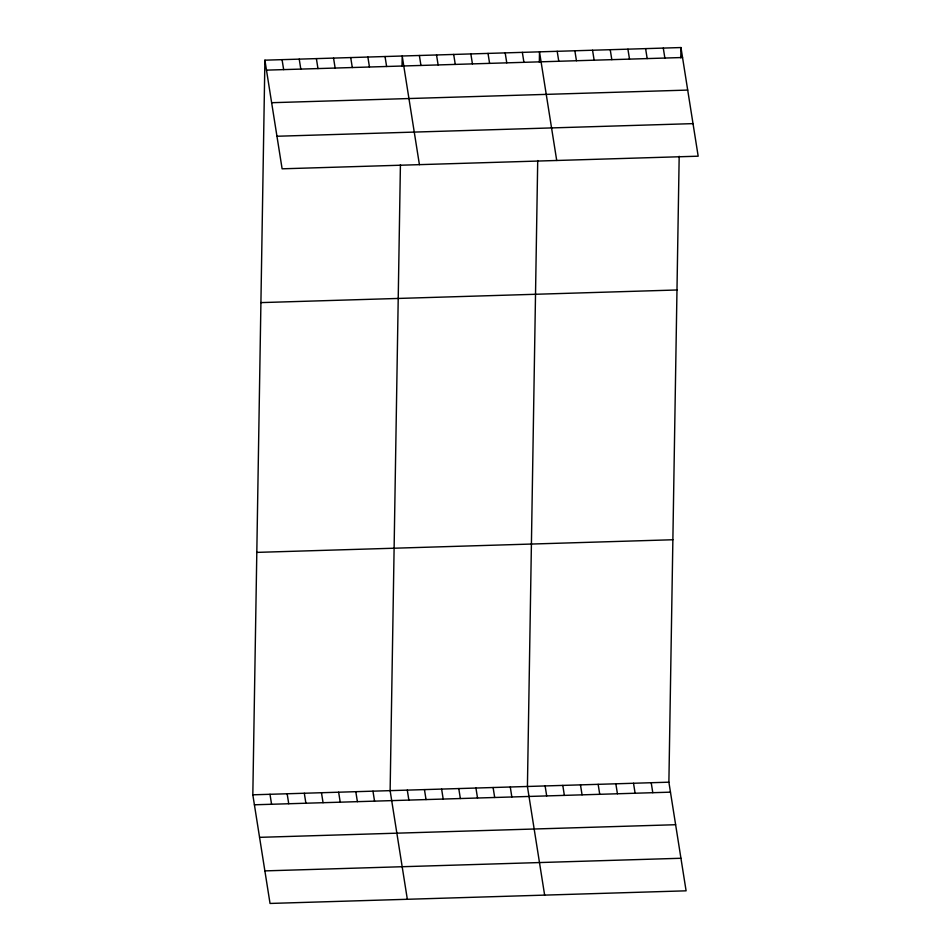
<?xml version="1.0" encoding="UTF-8"?>
<svg xmlns="http://www.w3.org/2000/svg" width="951" height="951" viewBox="0 0 951 951"><rect width="100%" height="100%" fill="white"/><g stroke="black" fill="none" stroke-linecap="round" stroke-linejoin="round"><path stroke-width="1.43" d="M679.18 156.273L668.886 782.186L686.099 890.825L270.036 903.45L252.823 794.81L264.901 60.175L680.964 47.55L698.177 156.19L282.114 168.814L264.901 60.175M400.419 164.737L390.124 790.65L407.337 899.289M402.035 66.297L402.202 56.014L419.415 164.642M537.719 160.564L527.425 786.477L544.638 895.117M539.336 62.124L539.502 51.841L556.715 160.481M680.797 57.833L680.964 47.55M266.482 70.136L682.545 57.512M271.641 102.708L687.704 90.083M276.955 136.255L693.017 123.63M260.919 302.608L676.981 289.984M256.806 552.388L672.88 539.752M252.823 794.81L668.886 782.186M254.404 804.784L670.467 792.159M259.564 837.344L675.626 824.719M264.877 870.89L680.94 858.266M663.287 48.085L664.868 58.059M645.598 48.62L647.179 58.593M627.922 49.155L629.503 59.128M610.233 49.702L611.814 59.663M592.556 50.237L594.137 60.198M574.868 50.772L576.449 60.733M557.191 51.306L558.772 61.268M651.209 782.721L652.79 792.694M522.349 52.364L523.918 62.326M633.521 783.267L635.102 793.229M505.183 52.887L506.764 62.849M615.844 783.802L617.425 793.764M488.018 53.411L489.599 63.372M598.155 784.337L599.736 794.299M470.852 53.922L472.433 63.895M580.479 784.872L582.06 794.834M453.686 54.445L455.267 64.418M562.79 785.407L564.371 795.381M436.533 54.968L438.114 64.93M545.113 785.942L546.694 795.916M419.367 55.491L420.948 65.453M510.271 787L511.84 796.974M385.036 56.525L386.617 66.499M493.105 787.523L494.686 797.485M367.882 57.048L369.452 67.022M475.94 788.046L477.521 798.008M350.717 57.571L352.298 67.533M458.774 788.569L460.355 798.531M333.551 58.094L335.132 68.056M441.621 789.08L443.19 799.054M316.386 58.617L317.967 68.579M424.455 789.603L426.036 799.577M299.232 59.128L300.801 69.102M407.29 790.126L408.871 800.088M282.067 59.651L283.648 69.625M372.97 791.173L374.539 801.134M355.805 791.684L357.386 801.657M338.639 792.207L340.22 802.18M321.474 792.73L323.055 802.692M304.308 793.253L305.889 803.215M287.154 793.776L288.735 803.738M269.989 794.287L271.57 804.261"/></g></svg>
